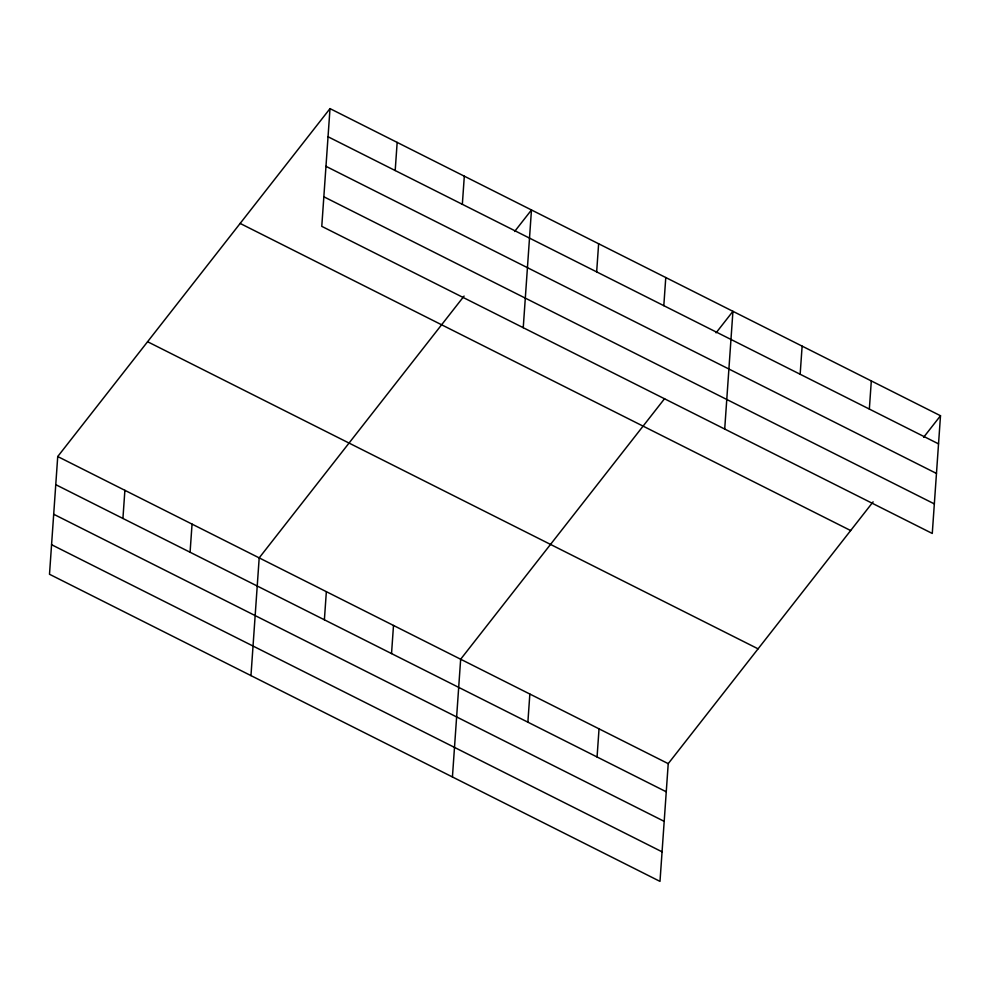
<?xml version="1.0" encoding="UTF-8"?>
<svg xmlns="http://www.w3.org/2000/svg" width="990" height="990" viewBox="0 0 990 990"><rect width="100%" height="100%" fill="white"/><g stroke="black" fill="none" stroke-linecap="round" stroke-linejoin="round"><path stroke-width="1.49" d="M330.004 108.615L321.775 226.351L932.271 533.462L940.5 415.738L330.004 108.615L57.729 456.539L49.5 574.262L659.996 881.385L668.225 763.649L873.118 501.843M122.921 518.451L124.889 490.322M190.08 552.234L192.048 524.094M250.965 675.613L259.194 557.877L464.075 296.072M324.386 619.802L326.354 591.661M395.196 170.54L397.163 142.399M391.533 653.586L393.5 625.445M462.342 204.324L464.31 176.183M452.43 776.964L460.659 659.229L664.612 398.624M523.24 327.702L531.469 209.967L514.627 231.487M527.88 722.18L529.848 694.04M596.661 271.891L598.628 243.75M597.069 756.991L599.037 728.85M663.807 305.663L665.775 277.534M724.705 429.041L732.934 311.318L716.079 332.838M800.155 374.257L802.123 346.116M869.344 409.068L871.311 380.927M923.658 437.258L940.5 415.738M328.036 136.756L938.532 443.867M325.97 166.32L936.466 473.443M323.841 196.775L934.337 503.898M240.149 223.431L850.645 530.541M147.584 341.723L758.08 648.834M57.729 456.539L668.225 763.649M55.762 484.667L666.258 791.79M53.695 514.243L664.191 821.354M51.567 544.698L662.062 851.821"/></g></svg>
